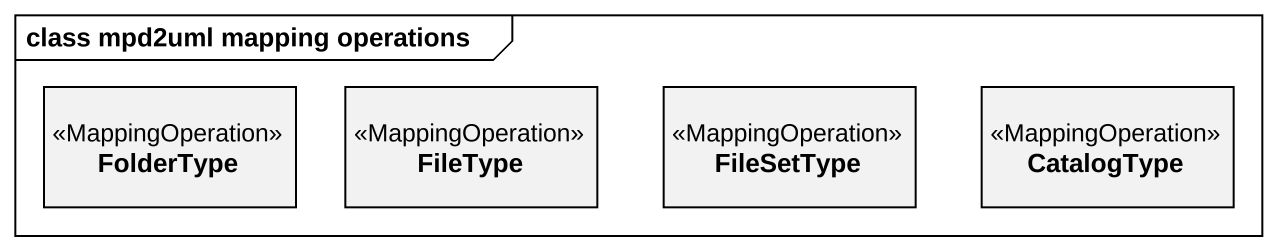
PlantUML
@startuml
mainframe class mpd2uml mapping operations
hide circle
hide empty members
class FolderType <<MappingOperation>>
class FileType <<MappingOperation>>
class FileSetType <<MappingOperation>>
class CatalogType <<MappingOperation>>
@enduml
